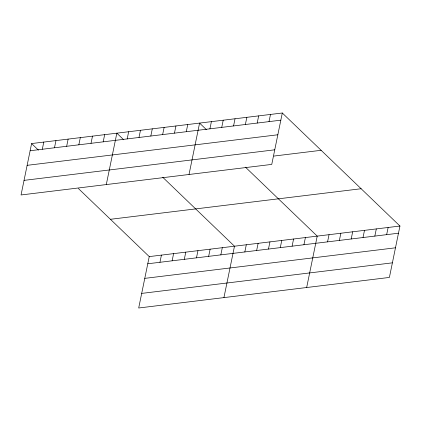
<?xml version="1.0" encoding="UTF-8"?>
<svg xmlns="http://www.w3.org/2000/svg" width="421" height="421" viewBox="0 0 421 421"><rect width="100%" height="100%" fill="white"/><g stroke="black" fill="none" stroke-linecap="round" stroke-linejoin="round"><path stroke-width="0.63" d="M31.601 143.566L21.05 194.965L271.755 164.4L282.307 113.002L31.601 143.566L38.453 150.15M42.305 149.26L43.779 142.082M54.483 147.776L55.956 140.598M66.66 146.292L68.134 139.114M78.838 144.803L80.311 137.63M91.015 143.319L92.488 136.141M103.192 141.835L104.666 134.657M106.292 184.572L116.843 133.173L123.69 139.756M127.189 138.909L128.658 131.731M139.004 137.467L140.477 130.294M150.823 136.03L152.297 128.852M162.643 134.588L164.116 127.41M174.462 133.147L175.936 125.968M78.422 188.555L149.245 256.6L138.693 307.998L389.399 277.434L399.95 226.035L282.307 113.002M186.282 131.705L187.755 124.527M159.948 262.294L161.422 255.115M189.024 174.483L199.575 123.09L206.427 129.668M172.126 260.81L173.599 253.631M209.921 128.826L211.395 121.648M184.303 259.325L185.777 252.147M221.741 127.384L223.214 120.206M196.481 257.841L197.949 250.663M233.56 125.942L235.034 118.764M208.653 256.357L210.126 249.179M245.38 124.5L246.848 117.322M220.83 254.868L222.304 247.695M257.194 123.058L258.668 115.886M223.935 297.605L234.481 246.206L162.722 177.257M269.014 121.622L270.487 114.444M244.827 251.947L246.301 244.769M256.647 250.506L258.12 243.327M268.466 249.064L269.94 241.886M280.286 247.622L281.76 240.444M292.106 246.18L293.579 239.002M303.925 244.738L305.399 237.565M306.667 287.522L317.218 236.123L245.454 167.169M327.564 241.859L329.038 234.681M339.384 240.417L340.852 233.239M351.198 238.975L352.672 231.797M363.018 237.533L364.491 230.361M374.837 236.097L376.311 228.919M386.657 234.655L388.13 227.477M30.128 150.744L280.833 120.18M27.133 165.337L277.839 134.773M24.044 180.372L274.755 149.808M273.855 156.065L321.128 150.302M110.423 219.299L361.129 188.734M149.245 256.6L399.95 226.035M147.771 263.778L398.477 233.213M144.771 278.37L395.482 247.806M141.688 293.405L392.393 262.841"/></g></svg>
